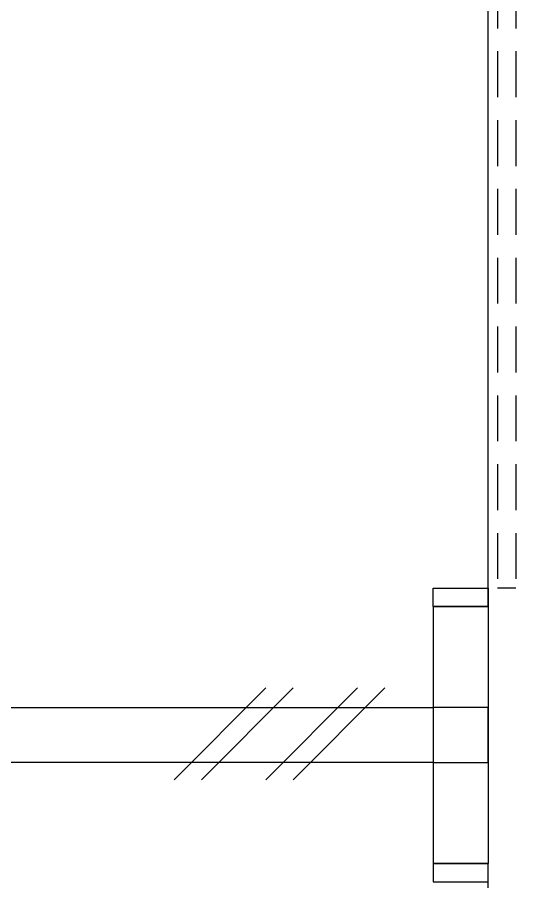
# Model space of a CAD drawing. Header units: inches. Extents: x -106706990 to 300603, y -86718466 to 1728185.
# Drawn here: x 59554 to 60914, y 21154 to 23510 of the extents above; entities that cross this region are included whole.
import ezdxf

# ---------------------------------------------------------------- set-up
doc = ezdxf.new("R2010")
doc.units = ezdxf.units.IN
doc.header["$MEASUREMENT"] = 0
doc.linetypes.add('HIDDEN', pattern=[0.375, 0.25, -0.125])
for name, color, linetype in [('A-COLUMN', 3, 'Continuous'), ('A-DROP', 8, 'Continuous'), ('A-HIDDEN', 8, 'HIDDEN'), ('A-WALL', 1, 'Continuous'), ('A-WLH', 7, 'Continuous'), ('AHT_DOOR', 2, 'Continuous')]:
    doc.layers.add(name, color=color, linetype=linetype)

msp = doc.modelspace()

# ---------------------------------------------------------------- linework, layer by layer
at = {"layer": 'A-COLUMN', "color": 8}
msp.add_lwpolyline([(60838.8, 21629.4), (60688.8, 21629.4), (60688.8, 21479.4), (60838.8, 21479.4)], close=True, dxfattribs=at)
at = {"layer": 'A-DROP', "color": 8}
for p, q in [((60838.8, 21904.4), (60838.8, 24404.4)), ((60838.8, 18704.4), (60838.8, 21204.4))]:
    msp.add_line(p, q, dxfattribs=at)
at = {"layer": 'A-HIDDEN', "color": 8, "linetype": 'HIDDEN', "ltscale": 500}
for p, q in [((60863.8, 24354.4), (60863.8, 21954.4)), ((60913.8, 24354.4), (60913.8, 21954.4)), ((60913.8, 21954.4), (60863.8, 21954.4))]:
    msp.add_line(p, q, dxfattribs=at)
at = {"layer": 'A-WALL', "color": 8}
for p, q in [((60688.8, 21904.4), (60688.8, 21629.4)), ((60838.8, 21904.4), (60838.8, 21204.4)), ((51988.8, 21629.4), (60688.8, 21629.4)), ((60688.8, 21479.4), (51988.8, 21479.4)), ((60688.8, 21479.4), (60688.8, 21204.4))]:
    msp.add_line(p, q, dxfattribs=at)
at = {"layer": 'A-WLH', "color": 8}
for p, q in [((59982, 21432.4), (60232, 21682.4)), ((60057, 21432.4), (60307, 21682.4)), ((60232, 21432.4), (60482, 21682.4)), ((60307, 21432.4), (60557, 21682.4))]:
    msp.add_line(p, q, dxfattribs=at)
at = {"layer": 'AHT_DOOR', "color": 8}
for p, q in [((60838.8, 21904.4), (60688.8, 21904.4)), ((60688.8, 21904.4), (60838.8, 21904.4)), ((60838.8, 21204.4), (60688.8, 21204.4)), ((60688.8, 21204.4), (60838.8, 21204.4))]:
    msp.add_line(p, q, dxfattribs=at)
for points in [[(60688.8, 21904.4), (60688.8, 21954.4), (60838.8, 21954.4), (60838.8, 21904.4)], [(60688.8, 21204.4), (60688.8, 21154.4), (60838.8, 21154.4), (60838.8, 21204.4)]]:
    msp.add_lwpolyline(points, dxfattribs=at)

doc.saveas('drawing.dxf')
